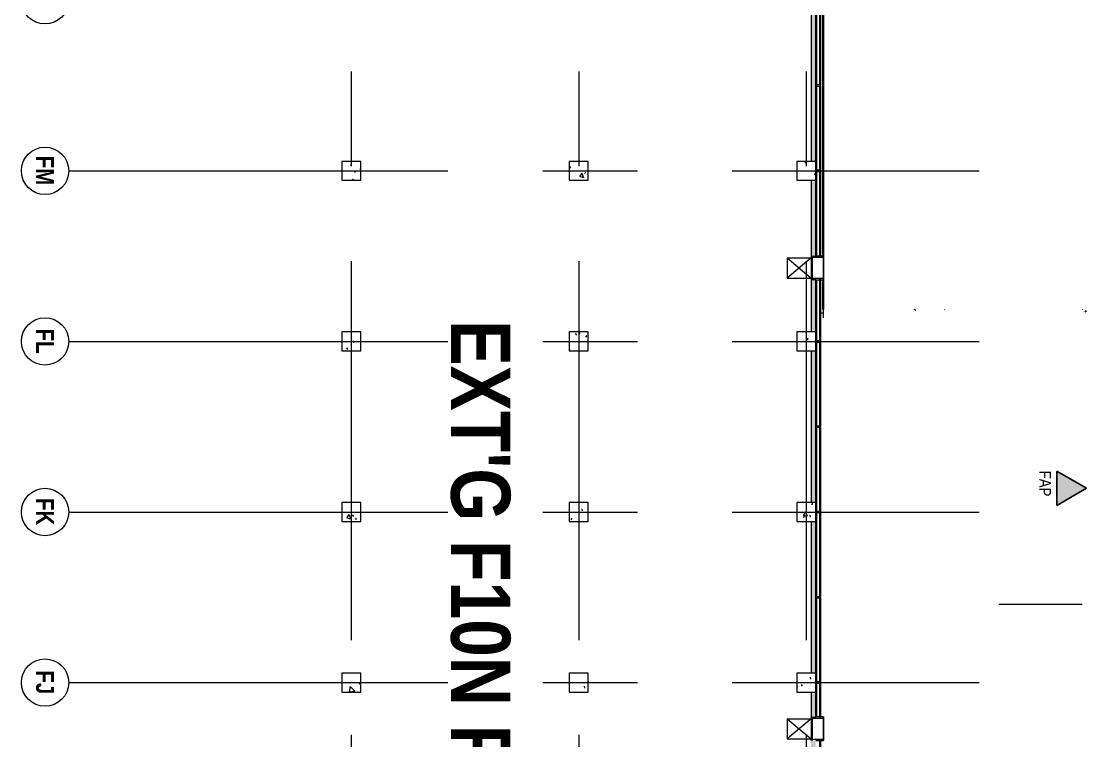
# Model space of a CAD drawing. Extents: x -14231 to 516634, y -267190 to 70805.
# Drawn here: x 181670 to 226794, y -88893 to -58534 of the extents above; entities that cross this region are included whole.
import ezdxf

# ---------------------------------------------------------------- set-up
doc = ezdxf.new("R2010")
doc.units = 0
doc.header["$LTSCALE"] = 8
for name, pattern in [('Access Line', [382.3, 250, -132.3]), ('Centre', [7937.5, 1587.5, -1190.625, 3968.75, -1190.625]), ('IDA - Grid Line', [3500, 2000, -500, 500, -500])]:
    doc.linetypes.add(name, pattern=pattern)
doc.layers.add('000_CTCI_CSA', color=7, linetype='CONTINUOUS')
doc.layers.add('A-_--------_E-', color=7, linetype='CONTINUOUS', lineweight=9, true_color=0x00a600)
for name, color, linetype, lineweight in [('A-_ANOTGRID_E', 7, 'CONTINUOUS', 9), ('A-_ANOTTEXT_A', 7, 'CONTINUOUS', 9), ('A-_CLAD----_E', 7, 'CONTINUOUS', 9), ('A-_CLAD----_E1', 7, 'CONTINUOUS', 9), ('A-_FLOR----_E', 7, 'CONTINUOUS', 9), ('A-_WALL----_E', 7, 'CONTINUOUS', 9), ('A-_WALL----_H', 7, 'CONTINUOUS', 9), ('A-_WIND----_E', 7, 'CONTINUOUS', 9), ('A-COLN----_E', 7, 'CONTINUOUS', 9), ('A-COLN----_E1', 7, 'CONTINUOUS', 9)]:
    doc.layers.add(name, color=color, linetype=linetype, lineweight=lineweight)
doc.styles.add('Arial', font='arial.ttf', dxfattribs={"width": 0.8, "height": 0.25})
doc.styles.add('Arial Narrow_B', font='ARIALNB.TTF', dxfattribs={"height": 750})
doc.styles.add('Arial Narrow_B_1', font='ARIALNB.TTF', dxfattribs={"height": 625})

# ---------------------------------------------------------------- blocks, each defined once
blk = doc.blocks.new('IDA - Rectangle Column - 800W X 800D-V10-PH1 LEVEL 3 - PROBE')
at = {"layer": 'A-COLN----_E1', "true_color": 0xaaaaaa}
h = blk.add_hatch(dxfattribs=at)
h.set_pattern_fill('FP_12', color=253, style=0, pattern_type=2)
h.set_pattern_definition([(320, (-325556.1, 895857.2), (-159.3907, -1821.8403), [190.5, -2095.5]), (265, (-325556.1, 895857.2), (1910.5674, 352.428), [152.4, -1676.4]), (10.451, (-325569.4, 895705.4), (1751.166, -1469.4262), [161.9, -1780.901]), (316.184, (-325048.1, 895857.2), (-420.428, -2710.791), [285.75, -3143.25]), (6.636, (-325083.2, 895631.3), (2474.276, -2374.0256), [242.85, -2671.351]), (261.184, (-325048, 895857.2), (2474.2525, -2374.05), [228.6, -2514.6]), (291, (-325175.1, 895603.2), (-1022.6516, -1516.1442), [190.5, -2095.5]), (236, (-325175.1, 895603.2), (1841.8805, -618.021), [152.4, -1676.4]), (341.451, (-325260.3, 895476.8), (819.2124, -2134.1713), [161.9, -1780.901]), (307.5, (-325556.1, 895857.2), (845.5504, -30.88603), [83.82, -1572.26, 83.82, -3300.73]), (307.5, (-325556.1, 895857.2), (845.5504, -30.88603), [-1739.9, -1617.98, 83.82, -1598.93]), (277.5, (-325556.1, 895857.2), (1001.80575, -668.1966), [83.82, -886.46, 83.82, -2175.51]), (277.5, (-325556.1, 895857.2), (1001.80575, -668.1966), [-1054.1, -1534.16, 83.82, -557.53]), (237.5, (-325556.1, 896423.6), (-57.2896, -1355.90933), [83.82, -551.18, 83.82, -4526.28]), (237.5, (-325556.1, 896423.6), (-57.2896, -1355.90933), [-718.82, -1897.38, 83.82, -2545.08]), (227.5, (-325556.1, 896677.6), (254.2664, -1481.2932), [83.82, -741.68, 83.82, -3098.8]), (227.5, (-325556.1, 896677.6), (254.2664, -1481.2932), [-909.32, -1231.9, 83.82, -1783.08])])
h.paths.add_polyline_path([(-400, 400), (-400, -400), (400, -400), (400, 400)])
at = {"layer": 'A-COLN----_E', "color": 253, "true_color": 0xaaaaaa}
for p, q in [((400, 400), (-400, 400)), ((-400, 400), (-400, -400)), ((400, -400), (400, 400)), ((-400, -400), (400, -400))]:
    blk.add_line(p, q, dxfattribs=at)
blk = doc.blocks.new('IDA - Rectangle Column - 800W X 800D-V11-PH1 LEVEL 3 - PROBE')
at = {"layer": 'A-COLN----_E1', "true_color": 0xaaaaaa}
h = blk.add_hatch(dxfattribs=at)
h.set_pattern_fill('FP_13', color=253, style=0, pattern_type=2)
h.set_pattern_definition([(320, (-325556.1, 888657.2), (-159.3907, -1821.8403), [190.5, -2095.5]), (265, (-325556.1, 888657.2), (1910.5674, 352.428), [152.4, -1676.4]), (10.451, (-325569.4, 888505.4), (1751.166, -1469.4262), [161.9, -1780.901]), (316.184, (-325048.1, 888657.2), (-420.428, -2710.791), [285.75, -3143.25]), (6.636, (-325083.2, 888431.3), (2474.276, -2374.0256), [242.85, -2671.351]), (261.184, (-325048, 888657.2), (2474.2525, -2374.05), [228.6, -2514.6]), (291, (-325175.1, 888403.2), (-1022.6516, -1516.1442), [190.5, -2095.5]), (236, (-325175.1, 888403.2), (1841.8805, -618.021), [152.4, -1676.4]), (341.451, (-325260.3, 888276.8), (819.2124, -2134.1713), [161.9, -1780.901]), (307.5, (-325556.1, 888657.2), (845.5504, -30.88603), [83.82, -1572.26, 83.82, -3300.73]), (307.5, (-325556.1, 888657.2), (845.5504, -30.88603), [-1739.9, -1617.98, 83.82, -1598.93]), (277.5, (-325556.1, 888657.2), (1001.80575, -668.1966), [83.82, -886.46, 83.82, -2175.51]), (277.5, (-325556.1, 888657.2), (1001.80575, -668.1966), [-1054.1, -1534.16, 83.82, -557.53]), (237.5, (-325556.1, 889223.6), (-57.2896, -1355.90933), [83.82, -551.18, 83.82, -4526.28]), (237.5, (-325556.1, 889223.6), (-57.2896, -1355.90933), [-718.82, -1897.38, 83.82, -2545.08]), (227.5, (-325556.1, 889477.6), (254.2664, -1481.2932), [83.82, -741.68, 83.82, -3098.8]), (227.5, (-325556.1, 889477.6), (254.2664, -1481.2932), [-909.32, -1231.9, 83.82, -1783.08])])
h.paths.add_polyline_path([(-400, -400), (400, -400), (400, 400), (-400, 400)])
at = {"layer": 'A-COLN----_E', "color": 253, "true_color": 0xaaaaaa}
for p, q in [((400, 400), (-400, 400)), ((-400, 400), (-400, -400)), ((400, -400), (400, 400)), ((-400, -400), (400, -400))]:
    blk.add_line(p, q, dxfattribs=at)
blk = doc.blocks.new('IDA - Rectangle Column - 800W X 800D-V12-PH1 LEVEL 3 - PROBE')
at = {"layer": 'A-COLN----_E1', "true_color": 0xaaaaaa}
h = blk.add_hatch(dxfattribs=at)
h.set_pattern_fill('FP_14', color=253, style=0, pattern_type=2)
h.set_pattern_definition([(320, (-325556.1, 881457.2), (-159.3907, -1821.8403), [190.5, -2095.5]), (265, (-325556.1, 881457.2), (1910.5674, 352.428), [152.4, -1676.4]), (10.451, (-325569.4, 881305.4), (1751.166, -1469.4262), [161.9, -1780.901]), (316.184, (-325048.1, 881457.2), (-420.428, -2710.791), [285.75, -3143.25]), (6.636, (-325083.2, 881231.3), (2474.276, -2374.0256), [242.85, -2671.351]), (261.184, (-325048, 881457.2), (2474.2525, -2374.05), [228.6, -2514.6]), (291, (-325175.1, 881203.2), (-1022.6516, -1516.1442), [190.5, -2095.5]), (236, (-325175.1, 881203.2), (1841.8805, -618.021), [152.4, -1676.4]), (341.451, (-325260.3, 881076.8), (819.2124, -2134.1713), [161.9, -1780.901]), (307.5, (-325556.1, 881457.2), (845.5504, -30.88603), [83.82, -1572.26, 83.82, -3300.73]), (307.5, (-325556.1, 881457.2), (845.5504, -30.88603), [-1739.9, -1617.98, 83.82, -1598.93]), (277.5, (-325556.1, 881457.2), (1001.80575, -668.1966), [83.82, -886.46, 83.82, -2175.51]), (277.5, (-325556.1, 881457.2), (1001.80575, -668.1966), [-1054.1, -1534.16, 83.82, -557.53]), (237.5, (-325556.1, 882023.6), (-57.2896, -1355.90933), [83.82, -551.18, 83.82, -4526.28]), (237.5, (-325556.1, 882023.6), (-57.2896, -1355.90933), [-718.82, -1897.38, 83.82, -2545.08]), (227.5, (-325556.1, 882277.6), (254.2664, -1481.2932), [83.82, -741.68, 83.82, -3098.8]), (227.5, (-325556.1, 882277.6), (254.2664, -1481.2932), [-909.32, -1231.9, 83.82, -1783.08])])
h.paths.add_polyline_path([(-400, -400), (400, -400), (400, 400), (-400, 400)])
at = {"layer": 'A-COLN----_E', "color": 253, "true_color": 0xaaaaaa}
for p, q in [((400, 400), (-400, 400)), ((-400, 400), (-400, -400)), ((400, -400), (400, 400)), ((-400, -400), (400, -400))]:
    blk.add_line(p, q, dxfattribs=at)
blk = doc.blocks.new('IDA - Rectangle Column - 800W X 800D-V13-PH1 LEVEL 3 - PROBE')
at = {"layer": 'A-COLN----_E1', "true_color": 0xaaaaaa}
h = blk.add_hatch(dxfattribs=at)
h.set_pattern_fill('FP_15', color=253, style=0, pattern_type=2)
h.set_pattern_definition([(320, (-325556.1, 874257.2), (-159.3907, -1821.8403), [190.5, -2095.5]), (265, (-325556.1, 874257.2), (1910.5674, 352.428), [152.4, -1676.4]), (10.451, (-325569.4, 874105.4), (1751.166, -1469.4262), [161.9, -1780.901]), (316.184, (-325048.1, 874257.2), (-420.428, -2710.791), [285.75, -3143.25]), (6.636, (-325083.2, 874031.3), (2474.276, -2374.0256), [242.85, -2671.351]), (261.184, (-325048, 874257.2), (2474.2525, -2374.05), [228.6, -2514.6]), (291, (-325175.1, 874003.2), (-1022.6516, -1516.1442), [190.5, -2095.5]), (236, (-325175.1, 874003.2), (1841.8805, -618.021), [152.4, -1676.4]), (341.451, (-325260.3, 873876.8), (819.2124, -2134.1713), [161.9, -1780.901]), (307.5, (-325556.1, 874257.2), (845.5504, -30.88603), [83.82, -1572.26, 83.82, -3300.73]), (307.5, (-325556.1, 874257.2), (845.5504, -30.88603), [-1739.9, -1617.98, 83.82, -1598.93]), (277.5, (-325556.1, 874257.2), (1001.80575, -668.1966), [83.82, -886.46, 83.82, -2175.51]), (277.5, (-325556.1, 874257.2), (1001.80575, -668.1966), [-1054.1, -1534.16, 83.82, -557.53]), (237.5, (-325556.1, 874823.6), (-57.2896, -1355.90933), [83.82, -551.18, 83.82, -4526.28]), (237.5, (-325556.1, 874823.6), (-57.2896, -1355.90933), [-718.82, -1897.38, 83.82, -2545.08]), (227.5, (-325556.1, 875077.6), (254.2664, -1481.2932), [83.82, -741.68, 83.82, -3098.8]), (227.5, (-325556.1, 875077.6), (254.2664, -1481.2932), [-909.32, -1231.9, 83.82, -1783.08])])
h.paths.add_polyline_path([(-400, -400), (400, -400), (400, 400), (-400, 400)])
at = {"layer": 'A-COLN----_E', "color": 253, "true_color": 0xaaaaaa}
for p, q in [((400, 400), (-400, 400)), ((-400, 400), (-400, -400)), ((400, -400), (400, 400)), ((-400, -400), (400, -400))]:
    blk.add_line(p, q, dxfattribs=at)
blk = doc.blocks.new('IDA - Rectangle Column - 800W X 800D-V28-PH1 LEVEL 3 - PROBE')
at = {"layer": 'A-COLN----_E1', "true_color": 0xaaaaaa}
h = blk.add_hatch(dxfattribs=at)
h.set_pattern_fill('FP_30', color=253, style=0, pattern_type=2)
h.set_pattern_definition([(320, (-315956.1, 874257.2), (-159.3907, -1821.8403), [190.5, -2095.5]), (265, (-315956.1, 874257.2), (1910.5674, 352.428), [152.4, -1676.4]), (10.451, (-315969.4, 874105.4), (1751.166, -1469.4262), [161.9, -1780.901]), (316.184, (-315448.1, 874257.2), (-420.428, -2710.791), [285.75, -3143.25]), (6.636, (-315483.2, 874031.3), (2474.276, -2374.0256), [242.85, -2671.351]), (261.184, (-315448, 874257.2), (2474.2525, -2374.05), [228.6, -2514.6]), (291, (-315575.1, 874003.2), (-1022.6516, -1516.1442), [190.5, -2095.5]), (236, (-315575.1, 874003.2), (1841.8805, -618.021), [152.4, -1676.4]), (341.451, (-315660.3, 873876.8), (819.2124, -2134.1713), [161.9, -1780.901]), (307.5, (-315956.1, 874257.2), (845.5504, -30.88603), [83.82, -1572.26, 83.82, -3300.73]), (307.5, (-315956.1, 874257.2), (845.5504, -30.88603), [-1739.9, -1617.98, 83.82, -1598.93]), (277.5, (-315956.1, 874257.2), (1001.80575, -668.1966), [83.82, -886.46, 83.82, -2175.51]), (277.5, (-315956.1, 874257.2), (1001.80575, -668.1966), [-1054.1, -1534.16, 83.82, -557.53]), (237.5, (-315956.1, 874823.6), (-57.2896, -1355.90933), [83.82, -551.18, 83.82, -4526.28]), (237.5, (-315956.1, 874823.6), (-57.2896, -1355.90933), [-718.82, -1897.38, 83.82, -2545.08]), (227.5, (-315956.1, 875077.6), (254.2664, -1481.2932), [83.82, -741.68, 83.82, -3098.8]), (227.5, (-315956.1, 875077.6), (254.2664, -1481.2932), [-909.32, -1231.9, 83.82, -1783.08])])
h.paths.add_polyline_path([(-400, -400), (400, -400), (400, 400), (-400, 400)])
at = {"layer": 'A-COLN----_E', "color": 253, "true_color": 0xaaaaaa}
for p, q in [((400, 400), (-400, 400)), ((-400, 400), (-400, -400)), ((400, -400), (400, 400)), ((-400, -400), (400, -400))]:
    blk.add_line(p, q, dxfattribs=at)
blk = doc.blocks.new('IDA - Rectangle Column - 800W X 800D-V29-PH1 LEVEL 3 - PROBE')
at = {"layer": 'A-COLN----_E1', "true_color": 0xaaaaaa}
h = blk.add_hatch(dxfattribs=at)
h.set_pattern_fill('FP_31', color=253, style=0, pattern_type=2)
h.set_pattern_definition([(320, (-306356.1, 874257.2), (-159.3907, -1821.8403), [190.5, -2095.5]), (265, (-306356.1, 874257.2), (1910.5674, 352.428), [152.4, -1676.4]), (10.451, (-306369.4, 874105.4), (1751.166, -1469.4262), [161.9, -1780.901]), (316.184, (-305848.1, 874257.2), (-420.428, -2710.791), [285.75, -3143.25]), (6.636, (-305883.2, 874031.3), (2474.276, -2374.0256), [242.85, -2671.351]), (261.184, (-305848, 874257.2), (2474.2525, -2374.05), [228.6, -2514.6]), (291, (-305975.1, 874003.2), (-1022.6516, -1516.1442), [190.5, -2095.5]), (236, (-305975.1, 874003.2), (1841.8805, -618.021), [152.4, -1676.4]), (341.451, (-306060.3, 873876.8), (819.2124, -2134.1713), [161.9, -1780.901]), (307.5, (-306356.1, 874257.2), (845.5504, -30.88603), [83.82, -1572.26, 83.82, -3300.73]), (307.5, (-306356.1, 874257.2), (845.5504, -30.88603), [-1739.9, -1617.98, 83.82, -1598.93]), (277.5, (-306356.1, 874257.2), (1001.80575, -668.1966), [83.82, -886.46, 83.82, -2175.51]), (277.5, (-306356.1, 874257.2), (1001.80575, -668.1966), [-1054.1, -1534.16, 83.82, -557.53]), (237.5, (-306356.1, 874823.6), (-57.2896, -1355.90933), [83.82, -551.18, 83.82, -4526.28]), (237.5, (-306356.1, 874823.6), (-57.2896, -1355.90933), [-718.82, -1897.38, 83.82, -2545.08]), (227.5, (-306356.1, 875077.6), (254.2664, -1481.2932), [83.82, -741.68, 83.82, -3098.8]), (227.5, (-306356.1, 875077.6), (254.2664, -1481.2932), [-909.32, -1231.9, 83.82, -1783.08])])
h.paths.add_polyline_path([(-400, -400), (400, -400), (400, 400), (-400, 400)])
at = {"layer": 'A-COLN----_E', "color": 253, "true_color": 0xaaaaaa}
for p, q in [((400, 400), (-400, 400)), ((-400, 400), (-400, -400)), ((400, -400), (400, 400)), ((-400, -400), (400, -400))]:
    blk.add_line(p, q, dxfattribs=at)
blk = doc.blocks.new('IDA - Rectangle Column - 800W X 800D-V30-PH1 LEVEL 3 - PROBE')
at = {"layer": 'A-COLN----_E1', "true_color": 0xaaaaaa}
h = blk.add_hatch(dxfattribs=at)
h.set_pattern_fill('FP_32', color=253, style=0, pattern_type=2)
h.set_pattern_definition([(320, (-315956.1, 881457.2), (-159.3907, -1821.8403), [190.5, -2095.5]), (265, (-315956.1, 881457.2), (1910.5674, 352.428), [152.4, -1676.4]), (10.451, (-315969.4, 881305.4), (1751.166, -1469.4262), [161.9, -1780.901]), (316.184, (-315448.1, 881457.2), (-420.428, -2710.791), [285.75, -3143.25]), (6.636, (-315483.2, 881231.3), (2474.276, -2374.0256), [242.85, -2671.351]), (261.184, (-315448, 881457.2), (2474.2525, -2374.05), [228.6, -2514.6]), (291, (-315575.1, 881203.2), (-1022.6516, -1516.1442), [190.5, -2095.5]), (236, (-315575.1, 881203.2), (1841.8805, -618.021), [152.4, -1676.4]), (341.451, (-315660.3, 881076.8), (819.2124, -2134.1713), [161.9, -1780.901]), (307.5, (-315956.1, 881457.2), (845.5504, -30.88603), [83.82, -1572.26, 83.82, -3300.73]), (307.5, (-315956.1, 881457.2), (845.5504, -30.88603), [-1739.9, -1617.98, 83.82, -1598.93]), (277.5, (-315956.1, 881457.2), (1001.80575, -668.1966), [83.82, -886.46, 83.82, -2175.51]), (277.5, (-315956.1, 881457.2), (1001.80575, -668.1966), [-1054.1, -1534.16, 83.82, -557.53]), (237.5, (-315956.1, 882023.6), (-57.2896, -1355.90933), [83.82, -551.18, 83.82, -4526.28]), (237.5, (-315956.1, 882023.6), (-57.2896, -1355.90933), [-718.82, -1897.38, 83.82, -2545.08]), (227.5, (-315956.1, 882277.6), (254.2664, -1481.2932), [83.82, -741.68, 83.82, -3098.8]), (227.5, (-315956.1, 882277.6), (254.2664, -1481.2932), [-909.32, -1231.9, 83.82, -1783.08])])
h.paths.add_polyline_path([(-400, -400), (400, -400), (400, 400), (-400, 400)])
at = {"layer": 'A-COLN----_E', "color": 253, "true_color": 0xaaaaaa}
for p, q in [((400, 400), (-400, 400)), ((-400, 400), (-400, -400)), ((400, -400), (400, 400)), ((-400, -400), (400, -400))]:
    blk.add_line(p, q, dxfattribs=at)
blk = doc.blocks.new('IDA - Rectangle Column - 800W X 800D-V31-PH1 LEVEL 3 - PROBE')
at = {"layer": 'A-COLN----_E1', "true_color": 0xaaaaaa}
h = blk.add_hatch(dxfattribs=at)
h.set_pattern_fill('FP_33', color=253, style=0, pattern_type=2)
h.set_pattern_definition([(320, (-306356.1, 881457.2), (-159.3907, -1821.8403), [190.5, -2095.5]), (265, (-306356.1, 881457.2), (1910.5674, 352.428), [152.4, -1676.4]), (10.451, (-306369.4, 881305.4), (1751.166, -1469.4262), [161.9, -1780.901]), (316.184, (-305848.1, 881457.2), (-420.428, -2710.791), [285.75, -3143.25]), (6.636, (-305883.2, 881231.3), (2474.276, -2374.0256), [242.85, -2671.351]), (261.184, (-305848, 881457.2), (2474.2525, -2374.05), [228.6, -2514.6]), (291, (-305975.1, 881203.2), (-1022.6516, -1516.1442), [190.5, -2095.5]), (236, (-305975.1, 881203.2), (1841.8805, -618.021), [152.4, -1676.4]), (341.451, (-306060.3, 881076.8), (819.2124, -2134.1713), [161.9, -1780.901]), (307.5, (-306356.1, 881457.2), (845.5504, -30.88603), [83.82, -1572.26, 83.82, -3300.73]), (307.5, (-306356.1, 881457.2), (845.5504, -30.88603), [-1739.9, -1617.98, 83.82, -1598.93]), (277.5, (-306356.1, 881457.2), (1001.80575, -668.1966), [83.82, -886.46, 83.82, -2175.51]), (277.5, (-306356.1, 881457.2), (1001.80575, -668.1966), [-1054.1, -1534.16, 83.82, -557.53]), (237.5, (-306356.1, 882023.6), (-57.2896, -1355.90933), [83.82, -551.18, 83.82, -4526.28]), (237.5, (-306356.1, 882023.6), (-57.2896, -1355.90933), [-718.82, -1897.38, 83.82, -2545.08]), (227.5, (-306356.1, 882277.6), (254.2664, -1481.2932), [83.82, -741.68, 83.82, -3098.8]), (227.5, (-306356.1, 882277.6), (254.2664, -1481.2932), [-909.32, -1231.9, 83.82, -1783.08])])
h.paths.add_polyline_path([(-400, -400), (400, -400), (400, 400), (-400, 400)])
at = {"layer": 'A-COLN----_E', "color": 253, "true_color": 0xaaaaaa}
for p, q in [((400, 400), (-400, 400)), ((-400, 400), (-400, -400)), ((400, -400), (400, 400)), ((-400, -400), (400, -400))]:
    blk.add_line(p, q, dxfattribs=at)
blk = doc.blocks.new('IDA - Rectangle Column - 800W X 800D-V32-PH1 LEVEL 3 - PROBE')
at = {"layer": 'A-COLN----_E1', "true_color": 0xaaaaaa}
h = blk.add_hatch(dxfattribs=at)
h.set_pattern_fill('FP_34', color=253, style=0, pattern_type=2)
h.set_pattern_definition([(320, (-315956.1, 888657.2), (-159.3907, -1821.8403), [190.5, -2095.5]), (265, (-315956.1, 888657.2), (1910.5674, 352.428), [152.4, -1676.4]), (10.451, (-315969.4, 888505.4), (1751.166, -1469.4262), [161.9, -1780.901]), (316.184, (-315448.1, 888657.2), (-420.428, -2710.791), [285.75, -3143.25]), (6.636, (-315483.2, 888431.3), (2474.276, -2374.0256), [242.85, -2671.351]), (261.184, (-315448, 888657.2), (2474.2525, -2374.05), [228.6, -2514.6]), (291, (-315575.1, 888403.2), (-1022.6516, -1516.1442), [190.5, -2095.5]), (236, (-315575.1, 888403.2), (1841.8805, -618.021), [152.4, -1676.4]), (341.451, (-315660.3, 888276.8), (819.2124, -2134.1713), [161.9, -1780.901]), (307.5, (-315956.1, 888657.2), (845.5504, -30.88603), [83.82, -1572.26, 83.82, -3300.73]), (307.5, (-315956.1, 888657.2), (845.5504, -30.88603), [-1739.9, -1617.98, 83.82, -1598.93]), (277.5, (-315956.1, 888657.2), (1001.80575, -668.1966), [83.82, -886.46, 83.82, -2175.51]), (277.5, (-315956.1, 888657.2), (1001.80575, -668.1966), [-1054.1, -1534.16, 83.82, -557.53]), (237.5, (-315956.1, 889223.6), (-57.2896, -1355.90933), [83.82, -551.18, 83.82, -4526.28]), (237.5, (-315956.1, 889223.6), (-57.2896, -1355.90933), [-718.82, -1897.38, 83.82, -2545.08]), (227.5, (-315956.1, 889477.6), (254.2664, -1481.2932), [83.82, -741.68, 83.82, -3098.8]), (227.5, (-315956.1, 889477.6), (254.2664, -1481.2932), [-909.32, -1231.9, 83.82, -1783.08])])
h.paths.add_polyline_path([(-400, -400), (400, -400), (400, 400), (-400, 400)])
at = {"layer": 'A-COLN----_E', "color": 253, "true_color": 0xaaaaaa}
for p, q in [((400, 400), (-400, 400)), ((-400, 400), (-400, -400)), ((400, -400), (400, 400)), ((-400, -400), (400, -400))]:
    blk.add_line(p, q, dxfattribs=at)
blk = doc.blocks.new('IDA - Rectangle Column - 800W X 800D-V33-PH1 LEVEL 3 - PROBE')
at = {"layer": 'A-COLN----_E1', "true_color": 0xaaaaaa}
h = blk.add_hatch(dxfattribs=at)
h.set_pattern_fill('FP_35', color=253, style=0, pattern_type=2)
h.set_pattern_definition([(320, (-306356.1, 888657.2), (-159.3907, -1821.8403), [190.5, -2095.5]), (265, (-306356.1, 888657.2), (1910.5674, 352.428), [152.4, -1676.4]), (10.451, (-306369.4, 888505.4), (1751.166, -1469.4262), [161.9, -1780.901]), (316.184, (-305848.1, 888657.2), (-420.428, -2710.791), [285.75, -3143.25]), (6.636, (-305883.2, 888431.3), (2474.276, -2374.0256), [242.85, -2671.351]), (261.184, (-305848, 888657.2), (2474.2525, -2374.05), [228.6, -2514.6]), (291, (-305975.1, 888403.2), (-1022.6516, -1516.1442), [190.5, -2095.5]), (236, (-305975.1, 888403.2), (1841.8805, -618.021), [152.4, -1676.4]), (341.451, (-306060.3, 888276.8), (819.2124, -2134.1713), [161.9, -1780.901]), (307.5, (-306356.1, 888657.2), (845.5504, -30.88603), [83.82, -1572.26, 83.82, -3300.73]), (307.5, (-306356.1, 888657.2), (845.5504, -30.88603), [-1739.9, -1617.98, 83.82, -1598.93]), (277.5, (-306356.1, 888657.2), (1001.80575, -668.1966), [83.82, -886.46, 83.82, -2175.51]), (277.5, (-306356.1, 888657.2), (1001.80575, -668.1966), [-1054.1, -1534.16, 83.82, -557.53]), (237.5, (-306356.1, 889223.6), (-57.2896, -1355.90933), [83.82, -551.18, 83.82, -4526.28]), (237.5, (-306356.1, 889223.6), (-57.2896, -1355.90933), [-718.82, -1897.38, 83.82, -2545.08]), (227.5, (-306356.1, 889477.6), (254.2664, -1481.2932), [83.82, -741.68, 83.82, -3098.8]), (227.5, (-306356.1, 889477.6), (254.2664, -1481.2932), [-909.32, -1231.9, 83.82, -1783.08])])
h.paths.add_polyline_path([(-400, -400), (400, -400), (400, 400), (-400, 400)])
at = {"layer": 'A-COLN----_E', "color": 253, "true_color": 0xaaaaaa}
for p, q in [((400, 400), (-400, 400)), ((-400, 400), (-400, -400)), ((400, -400), (400, 400)), ((-400, -400), (400, -400))]:
    blk.add_line(p, q, dxfattribs=at)
blk = doc.blocks.new('IDA - Rectangle Column - 800W X 800D-V34-PH1 LEVEL 3 - PROBE')
at = {"layer": 'A-COLN----_E1', "true_color": 0xaaaaaa}
h = blk.add_hatch(dxfattribs=at)
h.set_pattern_fill('FP_36', color=253, style=0, pattern_type=2)
h.set_pattern_definition([(320, (-315956.1, 895857.2), (-159.3907, -1821.8403), [190.5, -2095.5]), (265, (-315956.1, 895857.2), (1910.5674, 352.428), [152.4, -1676.4]), (10.451, (-315969.4, 895705.4), (1751.166, -1469.4262), [161.9, -1780.901]), (316.184, (-315448.1, 895857.2), (-420.428, -2710.791), [285.75, -3143.25]), (6.636, (-315483.2, 895631.3), (2474.276, -2374.0256), [242.85, -2671.351]), (261.184, (-315448, 895857.2), (2474.2525, -2374.05), [228.6, -2514.6]), (291, (-315575.1, 895603.2), (-1022.6516, -1516.1442), [190.5, -2095.5]), (236, (-315575.1, 895603.2), (1841.8805, -618.021), [152.4, -1676.4]), (341.451, (-315660.3, 895476.8), (819.2124, -2134.1713), [161.9, -1780.901]), (307.5, (-315956.1, 895857.2), (845.5504, -30.88603), [83.82, -1572.26, 83.82, -3300.73]), (307.5, (-315956.1, 895857.2), (845.5504, -30.88603), [-1739.9, -1617.98, 83.82, -1598.93]), (277.5, (-315956.1, 895857.2), (1001.80575, -668.1966), [83.82, -886.46, 83.82, -2175.51]), (277.5, (-315956.1, 895857.2), (1001.80575, -668.1966), [-1054.1, -1534.16, 83.82, -557.53]), (237.5, (-315956.1, 896423.6), (-57.2896, -1355.90933), [83.82, -551.18, 83.82, -4526.28]), (237.5, (-315956.1, 896423.6), (-57.2896, -1355.90933), [-718.82, -1897.38, 83.82, -2545.08]), (227.5, (-315956.1, 896677.6), (254.2664, -1481.2932), [83.82, -741.68, 83.82, -3098.8]), (227.5, (-315956.1, 896677.6), (254.2664, -1481.2932), [-909.32, -1231.9, 83.82, -1783.08])])
h.paths.add_polyline_path([(-400, -400), (400, -400), (400, 400), (-400, 400)])
at = {"layer": 'A-COLN----_E', "color": 253, "true_color": 0xaaaaaa}
for p, q in [((400, 400), (-400, 400)), ((-400, 400), (-400, -400)), ((400, -400), (400, 400)), ((-400, -400), (400, -400))]:
    blk.add_line(p, q, dxfattribs=at)
blk = doc.blocks.new('IDA - Rectangle Column - 800W X 800D-V35-PH1 LEVEL 3 - PROBE')
at = {"layer": 'A-COLN----_E1', "true_color": 0xaaaaaa}
h = blk.add_hatch(dxfattribs=at)
h.set_pattern_fill('FP_37', color=253, style=0, pattern_type=2)
h.set_pattern_definition([(320, (-306356.1, 895857.2), (-159.3907, -1821.8403), [190.5, -2095.5]), (265, (-306356.1, 895857.2), (1910.5674, 352.428), [152.4, -1676.4]), (10.451, (-306369.4, 895705.4), (1751.166, -1469.4262), [161.9, -1780.901]), (316.184, (-305848.1, 895857.2), (-420.428, -2710.791), [285.75, -3143.25]), (6.636, (-305883.2, 895631.3), (2474.276, -2374.0256), [242.85, -2671.351]), (261.184, (-305848, 895857.2), (2474.2525, -2374.05), [228.6, -2514.6]), (291, (-305975.1, 895603.2), (-1022.6516, -1516.1442), [190.5, -2095.5]), (236, (-305975.1, 895603.2), (1841.8805, -618.021), [152.4, -1676.4]), (341.451, (-306060.3, 895476.8), (819.2124, -2134.1713), [161.9, -1780.901]), (307.5, (-306356.1, 895857.2), (845.5504, -30.88603), [83.82, -1572.26, 83.82, -3300.73]), (307.5, (-306356.1, 895857.2), (845.5504, -30.88603), [-1739.9, -1617.98, 83.82, -1598.93]), (277.5, (-306356.1, 895857.2), (1001.80575, -668.1966), [83.82, -886.46, 83.82, -2175.51]), (277.5, (-306356.1, 895857.2), (1001.80575, -668.1966), [-1054.1, -1534.16, 83.82, -557.53]), (237.5, (-306356.1, 896423.6), (-57.2896, -1355.90933), [83.82, -551.18, 83.82, -4526.28]), (237.5, (-306356.1, 896423.6), (-57.2896, -1355.90933), [-718.82, -1897.38, 83.82, -2545.08]), (227.5, (-306356.1, 896677.6), (254.2664, -1481.2932), [83.82, -741.68, 83.82, -3098.8]), (227.5, (-306356.1, 896677.6), (254.2664, -1481.2932), [-909.32, -1231.9, 83.82, -1783.08])])
h.paths.add_polyline_path([(-400, -400), (400, -400), (400, 400), (-400, 400)])
at = {"layer": 'A-COLN----_E', "color": 253, "true_color": 0xaaaaaa}
for p, q in [((400, 400), (-400, 400)), ((-400, 400), (-400, -400)), ((400, -400), (400, 400)), ((-400, -400), (400, -400))]:
    blk.add_line(p, q, dxfattribs=at)
blk = doc.blocks.new('Aluminium Window - 1000L X 1000H - FAP-02 - 2HR-9887457-PH1 LEVEL 3 - PROBE')
at = {"layer": 'A-_WIND----_E', "color": 253, "true_color": 0xaaaaaa}
for p, q in [((-495, 425), (-495, 310)), ((-445, 425), (-495, 425)), ((-495, 260), (-495, 100)), ((-445, -50), (-445, 425)), ((455, 425), (-445, 425)), ((505, 425), (455, 425)), ((455, 425), (455, -50)), ((505, 310), (505, 425)), ((505, 100), (505, 260)), ((-445, -50), (-492, -50)), ((-492, -50), (-445, -50)), ((-492, -100), (-445, -100)), ((-445, -65), (-445, -50)), ((455, -50), (-445, -50)), ((-445, -50), (455, -50)), ((-445, -65), (-445, -100)), ((-395, -65), (-445, -65)), ((-445, -100), (-395, -100)), ((405, -65), (-395, -65)), ((-395, -100), (-395, -65)), ((405, -79), (-395, -79)), ((-395, -79), (-395, -87)), ((-395, -87), (405, -87)), ((-395, -100), (405, -100)), ((455, -65), (405, -65)), ((405, -65), (405, -100)), ((405, -87), (405, -79)), ((405, -100), (455, -100)), ((505, -50), (455, -50)), ((455, -50), (455, -65)), ((455, -50), (505, -50)), ((455, -100), (455, -65)), ((455, -100), (505, -100))]:
    blk.add_line(p, q, dxfattribs=at)
at = {"layer": 'A-_WIND----_E', "color": 253, "linetype": 'Centre', "true_color": 0xaaaaaa}
for p, q in [((-495, 425), (505, 425)), ((-74, 425), (-390, 425))]:
    blk.add_line(p, q, dxfattribs=at)
at = {"layer": 'A-_WIND----_E', "color": 253, "linetype": 'Access Line', "true_color": 0xaaaaaa}
for p, q in [((-420, -1100), (-420, -100)), ((-420, -100), (430, -1100)), ((-420, -1100), (430, -100)), ((430, -1100), (430, -100)), ((-420, -1100), (430, -1100))]:
    blk.add_line(p, q, dxfattribs=at)
blk = doc.blocks.new('Aluminium Window - 1000L X 1000H - FAP-02 - 2HR-V55-PH1 LEVEL 3 - PROBE')
at = {"layer": 'A-_WIND----_E', "color": 253, "true_color": 0xaaaaaa}
for p, q in [((-495, 425), (-495, 310)), ((-445, 425), (-495, 425)), ((-495, 260), (-495, 100)), ((-445, -50), (-445, 425)), ((455, 425), (-445, 425)), ((505, 425), (455, 425)), ((455, 425), (455, -50)), ((505, 310), (505, 425)), ((505, 100), (505, 260)), ((-445, -50), (-492, -50)), ((-492, -50), (-445, -50)), ((-492, -100), (-445, -100)), ((-445, -65), (-445, -50)), ((455, -50), (-445, -50)), ((-445, -50), (455, -50)), ((-445, -65), (-445, -100)), ((-395, -65), (-445, -65)), ((-445, -100), (-395, -100)), ((405, -65), (-395, -65)), ((-395, -100), (-395, -65)), ((405, -79), (-395, -79)), ((-395, -79), (-395, -87)), ((-395, -87), (405, -87)), ((-395, -100), (405, -100)), ((455, -65), (405, -65)), ((405, -65), (405, -100)), ((405, -87), (405, -79)), ((405, -100), (455, -100)), ((505, -50), (455, -50)), ((455, -50), (455, -65)), ((455, -50), (505, -50)), ((455, -100), (455, -65)), ((455, -100), (505, -100))]:
    blk.add_line(p, q, dxfattribs=at)
at = {"layer": 'A-_WIND----_E', "color": 253, "linetype": 'Centre', "true_color": 0xaaaaaa}
for p, q in [((-495, 425), (505, 425)), ((-74, 425), (-390, 425))]:
    blk.add_line(p, q, dxfattribs=at)
at = {"layer": 'A-_WIND----_E', "color": 253, "linetype": 'Access Line', "true_color": 0xaaaaaa}
for p, q in [((-420, -1100), (-420, -100)), ((-420, -100), (430, -1100)), ((-420, -1100), (430, -100)), ((430, -1100), (430, -100)), ((-420, -1100), (430, -1100))]:
    blk.add_line(p, q, dxfattribs=at)
blk = doc.blocks.new('System Panel - AlumPanelClad-White-10007495-PH1 LEVEL 3 - PROBE')
at = {"layer": 'A-_CLAD----_E', "color": 253, "true_color": 0xaaaaaa}
for p, q in [((1775, 25), (-1775, 25)), ((-1775, 25), (-1775, -25)), ((1775, -25), (1775, 25)), ((-1775, -25), (1775, -25))]:
    blk.add_line(p, q, dxfattribs=at)
blk = doc.blocks.new('Rectangular Mullion - groove center-10007492-PH1 LEVEL 3 - PROBE')
at = {"layer": 'A-_CLAD----_E1', "color": 253, "true_color": 0xaaaaaa}
blk.add_line((931882, 325991), (935432, 325991), dxfattribs=at)
blk = doc.blocks.new('Rectangular Mullion - groove center-9997094-PH1 LEVEL 3 - PROBE')
at = {"layer": 'A-_CLAD----_E1', "color": 253, "true_color": 0xaaaaaa}
for p, q in [((-25, -150), (-25, 0)), ((-25, 0), (25, 0)), ((25, 0), (25, -150)), ((25, -150), (-25, -150))]:
    blk.add_line(p, q, dxfattribs=at)
blk = doc.blocks.new('System Panel - AlumPanelClad-White-10085941-PH1 LEVEL 3 - PROBE')
at = {"layer": 'A-_CLAD----_E', "color": 253, "true_color": 0xaaaaaa}
for p, q in [((-650, 25), (-1775, 25)), ((-1775, 25), (-1775, -25)), ((-650, -25), (-650, 25)), ((1775, 25), (350, 25)), ((350, 25), (350, -25)), ((1775, -25), (1775, 25)), ((-1775, -25), (-650, -25)), ((350, -25), (1775, -25))]:
    blk.add_line(p, q, dxfattribs=at)
blk = doc.blocks.new('Rectangular Mullion - groove center-10085880-PH1 LEVEL 3 - PROBE')
at = {"layer": 'A-_CLAD----_E1', "color": 253, "true_color": 0xaaaaaa}
blk.add_line((895882, 325991), (897307, 325991), dxfattribs=at)
blk = doc.blocks.new('System Panel - AlumPanelClad-White-10085897-PH1 LEVEL 3 - PROBE')
at = {"layer": 'A-_CLAD----_E', "color": 253, "true_color": 0xaaaaaa}
for p, q in [((1287, 25), (-1287, 25)), ((-1287, 25), (-1287, -25)), ((1287, -25), (1287, 25)), ((-1287, -25), (1287, -25))]:
    blk.add_line(p, q, dxfattribs=at)
blk = doc.blocks.new('Rectangular Mullion - groove center-10085881-PH1 LEVEL 3 - PROBE')
at = {"layer": 'A-_CLAD----_E1', "color": 253, "true_color": 0xaaaaaa}
blk.add_line((878857, 325991), (881432, 325991), dxfattribs=at)
blk = doc.blocks.new('System Panel - AlumPanelClad-White-10085943-PH1 LEVEL 3 - PROBE')
at = {"layer": 'A-_CLAD----_E', "color": 253, "true_color": 0xaaaaaa}
for p, q in [((1788, 25), (-1788, 25)), ((-1788, 25), (-1788, -25)), ((1788, -25), (1788, 25)), ((-1788, -25), (1788, -25))]:
    blk.add_line(p, q, dxfattribs=at)
blk = doc.blocks.new('Rectangular Mullion - groove center-10085883-PH1 LEVEL 3 - PROBE')
at = {"layer": 'A-_CLAD----_E1', "color": 253, "true_color": 0xaaaaaa}
blk.add_line((874282, 325991), (877857, 325991), dxfattribs=at)
blk = doc.blocks.new('Grid - 4 mm Dia-18759-PH1 LEVEL 3 - PROBE')
at = {"layer": 'A-_ANOTGRID_E', "color": 253, "true_color": 0xaaaaaa}
blk.add_circle((0, 0), 4, dxfattribs=at)

msp = doc.modelspace()

# ---------------------------------------------------------------- hatches: boundary and pattern name
at = {"layer": '000_CTCI_CSA', "lineweight": 5, "true_color": 0x808080}
msp.add_hatch(color=8, dxfattribs=at).paths.add_polyline_path([(225368.9, -78965), (226618.9, -78243.3), (225368.9, -77521.7)])
at = {"layer": 'A-_WALL----_H', "true_color": 0xd4d4d4}
h = msp.add_hatch(dxfattribs=at)
h.set_pattern_fill('FP_1', color=254, angle=-90, style=0, pattern_type=2)
h.set_pattern_definition([(270, (-110762.2, 809413.83), (508, -2032), [83.82, -1440.18, 83.82, -1440.18, -8128]), (270, (-110762.2, 809413.83), (508, -2032), [-3048, 83.82, -2964.18, 83.82, -1440.18, -3556]), (270, (-110762.2, 809413.83), (508, -2032), [-7620, 83.82, -932.18, 83.82, -2456.18]), (30, (-110508.2, 808651.83), (1505.76362, 1455.9409), [83.82, -1440.18, 83.82, -1440.18, -8128]), (30, (-110508.2, 808651.83), (1505.76362, 1455.9409), [-3048, 83.82, -2964.18, 83.82, -1440.18, -3556]), (30, (-110508.2, 808651.83), (1505.76362, 1455.9409), [-7620, 83.82, -932.18, 83.82, -2456.18]), (150, (-109492.2, 808397.83), (-2013.76362, 576.0591), [83.82, -1440.18, 83.82, -1440.18, -8128]), (150, (-109492.2, 808397.83), (-2013.76362, 576.0591), [-3048, 83.82, -2964.18, 83.82, -1440.18, -3556]), (150, (-109492.2, 808397.83), (-2013.76362, 576.0591), [-7620, 83.82, -932.18, 83.82, -2456.18])])
h.paths.add_polyline_path([(214993.9, -128593.3), (214993.9, -129243.3), (215193.9, -129243.3), (215193.9, -128593.3), (215093.9, -128593.3)])
h.paths.add_polyline_path([(214993.9, -127596.7), (215193.9, -127596.7), (215193.9, -122843.3), (214993.9, -122843.3), (214993.9, -127264.4)])
h.paths.add_polyline_path([(214993.9, -130043.3), (214993.9, -133743.3), (215193.9, -133743.3), (215193.9, -130043.3), (215167.8, -130043.3)])
h.paths.add_polyline_path([(214993.9, -122043.3), (215193.9, -122043.3), (215193.9, -115643.3), (214993.9, -115643.3)])
h.paths.add_polyline_path([(214993.9, -106543.3), (214993.9, -107643.3), (215193.9, -107643.3), (215193.9, -106543.3), (215093.9, -106543.3)])
h.paths.add_polyline_path([(214993.9, -109227.9), (214993.9, -114843.3), (215193.9, -114843.3), (215193.9, -108443.3), (214993.9, -108443.3)])
h.paths.add_polyline_path([(214993.9, -105546.7), (215193.9, -105546.7), (215193.9, -101243.3), (214993.9, -101243.3), (214993.9, -104718.7)])
h.paths.add_polyline_path([(214993.9, -100443.3), (215193.9, -100443.3), (215193.9, -94043.3), (214993.9, -94043.3), (214993.9, -100209.6)])
h.paths.add_polyline_path([(214993.9, -93243.3), (215193.9, -93243.3), (215193.9, -88893.3), (214993.9, -88893.3), (214993.9, -91191.3)])
h.paths.add_polyline_path([(214993.9, -87896.7), (215193.9, -87896.7), (215193.9, -86843.3), (214993.9, -86843.3)])
h.paths.add_polyline_path([(214993.9, -86043.3), (215193.9, -86043.3), (215193.9, -79643.3), (214993.9, -79643.3), (214993.9, -82173.1)])
h.paths.add_polyline_path([(214993.9, -78843.3), (215193.9, -78843.3), (215193.9, -72443.3), (214993.9, -72443.3), (214993.9, -73154.8)])
h.paths.add_polyline_path([(214993.9, -71643.3), (215193.9, -71643.3), (215193.9, -69443.3), (214993.9, -69443.3)])
h.paths.add_polyline_path([(214993.9, -65243.3), (214993.9, -68446.7), (215193.9, -68446.7), (215193.9, -65243.3), (215009.5, -65243.3)])
h.paths.add_polyline_path([(214993.9, -64136.5), (214993.9, -64443.3), (215193.9, -64443.3), (215193.9, -58043.3), (214993.9, -58043.3)])
h.paths.add_polyline_path([(214993.9, -57243.3), (215193.9, -57243.3), (215193.9, -50843.3), (214993.9, -50843.3), (214993.9, -55118.2)])
h.paths.add_polyline_path([(214993.9, -42743.3), (214993.9, -46850.1), (215193.9, -46850.1), (215193.9, -42743.3), (215168.4, -42743.3)])
h.paths.add_polyline_path([(214993.9, -37743.3), (214993.9, -41943.3), (215193.9, -41943.3), (215193.9, -37743.3), (215006.7, -37743.3)])
h.paths.add_polyline_path([(214993.9, -50043.3), (215193.9, -50043.3), (215193.9, -47846.7), (214993.9, -47846.7)])

# ---------------------------------------------------------------- linework, layer by layer
at = {"layer": '000_CTCI_CSA', "color": 8, "linetype": 'Continuous', "true_color": 0x808080}
for p, q in [((226470.8, -70705.1), (226450.4, -70693.3)), ((226543, -70794), (226615.6, -70752.1))]:
    msp.add_line(p, q, dxfattribs=at)
at = {"layer": '000_CTCI_CSA', "color": 8, "true_color": 0x808080}
for p, q in [((225368.9, -77521.7), (225368.9, -78965)), ((226618.9, -78243.3), (225368.9, -77521.7)), ((226618.9, -78243.3), (225368.9, -77521.7)), ((225368.9, -77521.7), (225368.9, -78965)), ((225368.9, -78965), (226618.9, -78243.3)), ((225368.9, -78965), (226618.9, -78243.3))]:
    msp.add_line(p, q, dxfattribs=at)
at = {"layer": 'A-_--------_E-', "color": 7, "lineweight": 35}
for p, q in [((215503.1, -57193.3), (215501.1, -68443.3)), ((215500.9, -69443.3), (215500.7, -70693.3))]:
    msp.add_line(p, q, dxfattribs=at)
at = {"layer": 'A-_ANOTGRID_E', "color": 254, "linetype": 'IDA - Grid Line', "true_color": 0xd4d4d4}
for p, q in [((195593.9, -12650.4), (195593.9, -169732.7)), ((205193.9, -12650.4), (205193.9, -169732.7)), ((214793.9, -12650.4), (214793.9, -169732.7)), ((183670.1, -64843.3), (222090.8, -64843.3)), ((183670.1, -72043.3), (222090.8, -72043.3)), ((183670.1, -79243.3), (222090.8, -79243.3)), ((183670.1, -86443.3), (222090.8, -86443.3))]:
    msp.add_line(p, q, dxfattribs=at)
at = {"layer": 'A-_ANOTGRID_E', "color": 8, "linetype": 'IDA - Grid Line', "true_color": 0x808080}
msp.add_line((310434.5, -83143.3), (222924.6, -83143.3), dxfattribs=at)
at = {"layer": 'A-_FLOR----_E'}
for p, q in [((215193.9, -70843.3), (215228.9, -70843.3)), ((215403.9, -70843.3), (215500.7, -70843.3))]:
    msp.add_line(p, q, dxfattribs=at)
at = {"layer": 'A-_WALL----_E', "color": 253, "true_color": 0xaaaaaa}
for p, q in [((214993.9, -58043.3), (214993.9, -64443.3)), ((215193.9, -64443.3), (215193.9, -58043.3)), ((214993.9, -65243.3), (214993.9, -68446.7)), ((215193.9, -68446.7), (215193.9, -65243.3)), ((214993.9, -68446.7), (215193.9, -68446.7)), ((215193.9, -69443.3), (214993.9, -69443.3)), ((214993.9, -69443.3), (214993.9, -71643.3)), ((215193.9, -71643.3), (215193.9, -69443.3)), ((214993.9, -72443.3), (214993.9, -78843.3)), ((215193.9, -78843.3), (215193.9, -72443.3)), ((214993.9, -79643.3), (214993.9, -86043.3)), ((215193.9, -86043.3), (215193.9, -79643.3)), ((214993.9, -86843.3), (214993.9, -87896.7)), ((215193.9, -87896.7), (215193.9, -86843.3)), ((214993.9, -87896.7), (215193.9, -87896.7))]:
    msp.add_line(p, q, dxfattribs=at)
at = {"layer": 'A-_WALL----_E'}
for p, q in [((215500.7, -70693.3), (215500.7, -70843.3)), ((215503.1, -70843.3), (215503.1, -71043.3))]:
    msp.add_line(p, q, dxfattribs=at)
at = {"layer": 'A-_WALL----_H', "color": 8, "linetype": 'Continuous', "true_color": 0x808080}
for p, q in [((219413.5, -70736.7), (219340.9, -70694.8)), ((220619.6, -70694.3), (220621.3, -70693.3))]:
    msp.add_line(p, q, dxfattribs=at)

# ---------------------------------------------------------------- block references
at = {"layer": 'A-_ANOTGRID_E', "color": 254, "lineweight": 5, "true_color": 0xd4d4d4, "xscale": 249.9999999999999, "yscale": 249.9999999999999, "zscale": 249.9999999999999, "rotation": 270}
for p in [(182670.1, -57643.3), (182670.1, -64843.3), (182670.1, -72043.3), (182670.1, -79243.3), (182670.1, -86443.3)]:
    msp.add_blockref('Grid - 4 mm Dia-18759-PH1 LEVEL 3 - PROBE', p, dxfattribs=at)
at = {"layer": 'A-_CLAD----_E', "color": 253, "lineweight": 9, "true_color": 0xaaaaaa, "rotation": 89.99999999999999}
for name, p in [('System Panel - AlumPanelClad-White-10007495-PH1 LEVEL 3 - PROBE', (215378.9, -59443.3)), ('System Panel - AlumPanelClad-White-10007495-PH1 LEVEL 3 - PROBE', (215378.9, -63043.3)), ('System Panel - AlumPanelClad-White-10085943-PH1 LEVEL 3 - PROBE', (215378.9, -66655.8)), ('System Panel - AlumPanelClad-White-10085897-PH1 LEVEL 3 - PROBE', (215378.9, -70730.8)), ('System Panel - AlumPanelClad-White-10007495-PH1 LEVEL 3 - PROBE', (215378.9, -73843.3)), ('System Panel - AlumPanelClad-White-10007495-PH1 LEVEL 3 - PROBE', (215378.9, -77443.3)), ('System Panel - AlumPanelClad-White-10007495-PH1 LEVEL 3 - PROBE', (215378.9, -81043.3)), ('System Panel - AlumPanelClad-White-10007495-PH1 LEVEL 3 - PROBE', (215378.9, -84643.3)), ('System Panel - AlumPanelClad-White-10085941-PH1 LEVEL 3 - PROBE', (215378.9, -88243.3))]:
    msp.add_blockref(name, p, dxfattribs=at)
at = {"layer": 'A-_CLAD----_E1', "color": 253, "lineweight": 9, "true_color": 0xaaaaaa, "rotation": 270}
for name, p in [('Rectangular Mullion - groove center-10007492-PH1 LEVEL 3 - PROBE', (-110762.2, 874213.8)), ('Rectangular Mullion - groove center-10007492-PH1 LEVEL 3 - PROBE', (-110762.2, 870613.8)), ('Rectangular Mullion - groove center-10085883-PH1 LEVEL 3 - PROBE', (-110762.2, 809413.8)), ('Rectangular Mullion - groove center-10085881-PH1 LEVEL 3 - PROBE', (-110762.2, 809413.8)), ('Rectangular Mullion - groove center-10007492-PH1 LEVEL 3 - PROBE', (-110762.2, 859813.8)), ('Rectangular Mullion - groove center-10007492-PH1 LEVEL 3 - PROBE', (-110762.2, 856213.8)), ('Rectangular Mullion - groove center-10007492-PH1 LEVEL 3 - PROBE', (-110762.2, 852613.8)), ('Rectangular Mullion - groove center-10007492-PH1 LEVEL 3 - PROBE', (-110762.2, 849013.8)), ('Rectangular Mullion - groove center-10085880-PH1 LEVEL 3 - PROBE', (-110762.2, 809413.8))]:
    msp.add_blockref(name, p, dxfattribs=at)
at = {"layer": 'A-_CLAD----_E1', "color": 253, "lineweight": 9, "true_color": 0xaaaaaa, "extrusion": (0, 0, -1), "rotation": 90.00000000000001}
for p in [(-215378.9, -61243.3), (-215378.9, -64843.3), (-215378.9, -72043.3), (-215378.9, -75643.3), (-215378.9, -79243.3), (-215378.9, -82843.3), (-215378.9, -86443.3)]:
    msp.add_blockref('Rectangular Mullion - groove center-9997094-PH1 LEVEL 3 - PROBE', p, dxfattribs=at)
at = {"layer": 'A-_WIND----_E', "color": 253, "lineweight": 9, "true_color": 0xaaaaaa, "rotation": 270}
for name, p in [('Aluminium Window - 1000L X 1000H - FAP-02 - 2HR-V55-PH1 LEVEL 3 - PROBE', (215093.9, -68938.3)), ('Aluminium Window - 1000L X 1000H - FAP-02 - 2HR-9887457-PH1 LEVEL 3 - PROBE', (215093.9, -88388.3))]:
    msp.add_blockref(name, p, dxfattribs=at)
at = {"layer": 'A-COLN----_E1', "color": 253, "lineweight": 9, "true_color": 0xaaaaaa}
for name, p in [('IDA - Rectangle Column - 800W X 800D-V29-PH1 LEVEL 3 - PROBE', (195593.9, -64843.3)), ('IDA - Rectangle Column - 800W X 800D-V28-PH1 LEVEL 3 - PROBE', (205193.9, -64843.3)), ('IDA - Rectangle Column - 800W X 800D-V13-PH1 LEVEL 3 - PROBE', (214793.9, -64843.3)), ('IDA - Rectangle Column - 800W X 800D-V31-PH1 LEVEL 3 - PROBE', (195593.9, -72043.3)), ('IDA - Rectangle Column - 800W X 800D-V30-PH1 LEVEL 3 - PROBE', (205193.9, -72043.3)), ('IDA - Rectangle Column - 800W X 800D-V12-PH1 LEVEL 3 - PROBE', (214793.9, -72043.3)), ('IDA - Rectangle Column - 800W X 800D-V33-PH1 LEVEL 3 - PROBE', (195593.9, -79243.3)), ('IDA - Rectangle Column - 800W X 800D-V32-PH1 LEVEL 3 - PROBE', (205193.9, -79243.3)), ('IDA - Rectangle Column - 800W X 800D-V11-PH1 LEVEL 3 - PROBE', (214793.9, -79243.3)), ('IDA - Rectangle Column - 800W X 800D-V35-PH1 LEVEL 3 - PROBE', (195593.9, -86443.3)), ('IDA - Rectangle Column - 800W X 800D-V34-PH1 LEVEL 3 - PROBE', (205193.9, -86443.3)), ('IDA - Rectangle Column - 800W X 800D-V10-PH1 LEVEL 3 - PROBE', (214793.9, -86443.3))]:
    msp.add_blockref(name, p, dxfattribs=at)

# ---------------------------------------------------------------- texts
at = {"layer": '000_CTCI_CSA', "color": 8, "true_color": 0x808080, "style": 'Arial', "width": 0.8}
msp.add_text('FAP', height=500, rotation=270, dxfattribs=at).set_placement((224623.5, -77498.6))
at = {"layer": 'A-_ANOTGRID_E', "color": 253, "true_color": 0xaaaaaa, "char_height": 750, "attachment_point": 1, "rotation": 270, "style": 'Arial Narrow_B'}
for s, insert, width in [('FM', (183041.4, -64206.8), 1523.206), ('FL', (183041.4, -71505.5), 1282.7), ('FK', (183041.4, -78655.5), 1402.953), ('FJ', (183041.4, -85930.5), 1222.573)]:
    msp.add_mtext(s, dxfattribs=dict(at, insert=insert, width=width))
at = {"layer": 'A-_ANOTTEXT_A', "style": 'Arial Narrow_B_1'}
msp.add_text("EXT'G F10N FAB", height=2500, rotation=270, dxfattribs=at).set_placement((199803.5, -71150.9))

doc.saveas('drawing.dxf')
